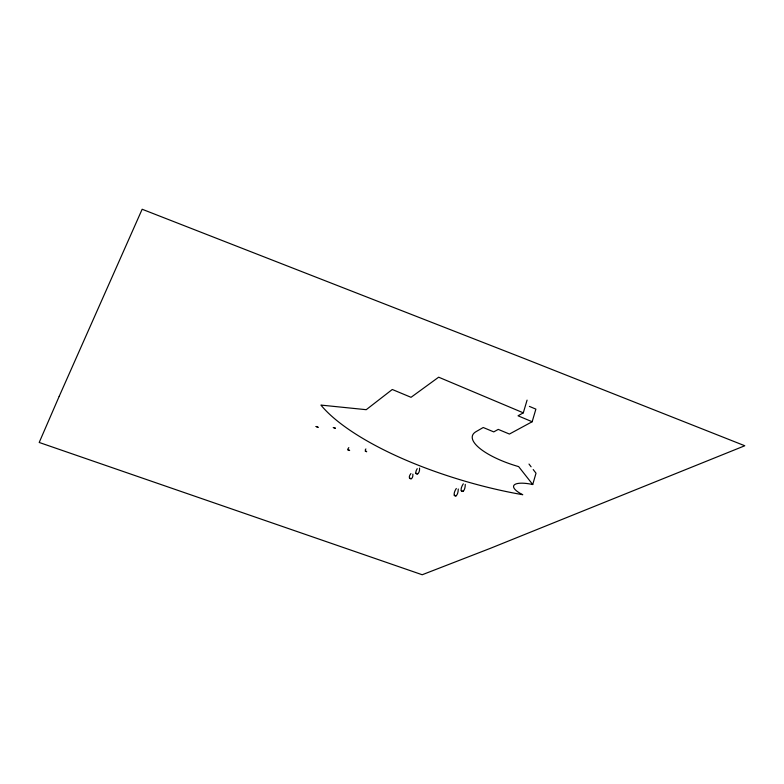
<?xml version="1.0" encoding="UTF-8"?>
<svg xmlns="http://www.w3.org/2000/svg" width="784" height="784" viewBox="0 0 784 784"><rect width="100%" height="100%" fill="white"/><g stroke="black" fill="none" stroke-linecap="round" stroke-linejoin="round"><path stroke-width="1.18" d="M348.037 449.918C352.869 450.575 345.244 451.398 348.811 447.615M365.187 451.094C369.44 452.809 363.404 450.878 365.903 448.938M527.083 400.114L523.3 412.835L438.658 377.192L411.041 397.312L392.284 389.491L366.226 409.689L320.921 405.083A167.727 54.645 17 0 0 429.701 469.567A184.955 60.946 17 0 0 522.761 494.714A23.304 6.87 16.2 0 1 514.206 484.992A23.304 6.87 16.2 0 1 532.728 484.522L536.011 473.213L533.208 469.557M532.728 484.522L518.655 466.617A52.107 16.689 16.3 0 1 475.976 431.69L483.218 427.505L493.763 431.896L498.242 429.387L509.424 434.052L532.16 421.743L535.884 409.13L529.386 406.386M465.284 484.394C465.137 495.018 457.493 492.734 463.305 483.797M458.258 489.03C458.101 499.496 450.575 497.252 456.308 488.452M410.924 473.575C406.22 479.21 413.403 481.503 412.874 474.153M419.567 468.097C420.116 475.957 412.805 475.859 417.215 468.656M409.464 478.132L411.414 478.71M415.745 473.291L417.725 473.879M454.201 495.282L456.151 495.87M461.168 490.735L463.158 491.333M523.3 412.835L518.038 415.804L532.16 421.743M528.994 464.059L531.101 466.803M333.337 427.515L335.366 428.231L333.337 427.515M59.192 396.341L39.2 442.46L422.204 574.75L490.51 548.271L744.8 445.753L524.741 358.709L142.149 209.25L59.192 396.341M316.119 426.496L318.059 427.27L316.119 426.496"/></g></svg>
